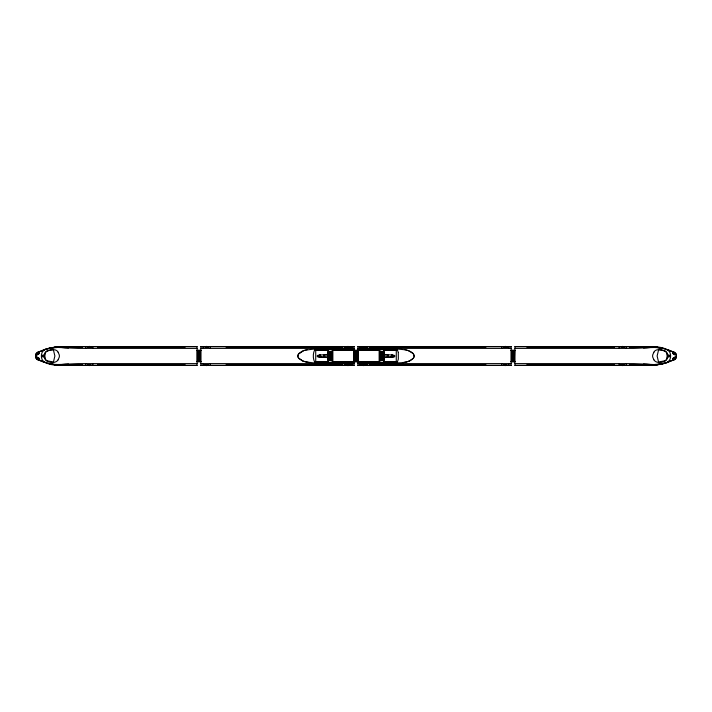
<?xml version="1.0" encoding="UTF-8"?>
<svg xmlns="http://www.w3.org/2000/svg" width="712" height="712" viewBox="0 0 712 712"><rect width="100%" height="100%" fill="white"/><g stroke="black" fill="none" stroke-linecap="round" stroke-linejoin="round"><path stroke-width="1.07" d="M36.855 354.896L36.891 354.442M37.131 354.745L37.175 354.3M674.869 357.255L674.825 357.7M675.145 357.104L675.11 357.558M52.857 349.699C49.6 349.779 44.233 350.749 44.616 355.101A18.948 15.797 -90 0 0 44.616 356.899C44.544 362.969 55.625 364.419 58.126 359.818M653.874 359.818C656.384 364.428 667.456 362.96 667.384 356.899A18.948 15.797 -90 0 0 667.384 355.101C667.767 350.749 662.4 349.779 659.143 349.699M38.635 354.024L39.026 353.428M672.973 358.572L673.365 357.976M37.7 354.442L37.754 354.006M38.012 354.318L38.056 353.864M38.323 354.167L38.368 353.722M673.632 358.278L673.677 357.833M673.988 357.682L673.944 358.136M674.3 357.54L674.246 357.994M330.065 354.238L317.961 355.226M381.935 357.762L394.137 356.863M329.683 355.635L330.163 355.982L329.683 356.365M382.317 356.365L381.837 356.018L382.317 355.635M317.499 356.383L317.383 355.68L318.033 355.68M393.967 355.68L394.662 355.68L394.501 356.383M297.839 356L298.364 354.3M414.028 356.854C414.758 352.947 409.747 350.98 406.659 350.099M330.065 357.762L317.863 356.863M381.935 354.238L394.039 355.226M58.126 359.809L59.301 357.032A6.693 6.381 -90 0 0 59.301 354.968L58.126 352.191M653.874 352.191L652.699 354.968A6.693 6.381 -90 0 0 652.699 357.032L653.874 359.809M390.025 357.086L381.97 357.62M53.373 362.292L54.877 356L53.373 349.708M326.799 349.815L327.28 349.165L326.799 350.295L314.686 350.295L314.686 349.815L326.799 349.815L326.799 350.295M333.857 361.705L333.376 362.835L333.857 361.705L354.078 361.705M378.143 350.295L378.624 349.165L378.143 350.295L357.922 350.295M385.201 361.705L384.72 362.835L385.201 361.705L397.314 361.705L397.314 362.185L385.201 362.185M653.874 352.182C655.779 348.052 661.875 350.037 665.204 351.301M413.636 357.7L414.144 356.863M394.679 356.107L391.814 356.062M37.647 358.803L37.077 358.136L37.594 358.839M674.398 353.17L674.923 353.864L674.406 353.161M44.82 349.574L37.433 352.387A2.216 2.216 0 0 0 36.463 353.179L36.241 353.544A4.486 4.486 0 0 0 35.707 355.252A10.324 10.324 0 0 0 35.707 356.748A4.486 4.486 0 0 0 36.241 358.456L36.463 358.821A2.216 2.216 0 0 0 37.433 359.613L44.82 362.426M658.627 349.708L657.123 356L658.627 362.292M321.975 357.086L330.048 357.664M413.743 357.709C410.094 362.097 403.882 362.755 398.542 362.871L357.922 362.871M314.686 349.815C312.835 353.49 312.835 358.51 314.686 362.185L326.799 362.185L327.28 362.835L326.799 361.705L314.686 361.705L314.686 362.185M314.686 350.295L315.398 349.717M397.314 361.705L396.602 362.283M397.314 362.185L398.328 359.142L398.293 352.449M196.717 350.5L197.358 350.5L197.358 361.5L196.717 361.5M197.358 350.5L197.998 350.5L197.998 361.5L197.358 361.5M197.998 350.5L198.639 350.5L198.639 361.5L197.998 361.5M198.639 350.5L199.28 350.5L199.28 361.5L198.639 361.5M199.28 350.5L199.921 350.5L199.921 361.5L199.28 361.5M199.921 350.5L200.561 350.5L200.561 361.5L199.921 361.5M200.561 350.5L201.211 350.5M201.211 361.5L200.561 361.5M354.398 361.5L353.757 361.5L353.757 350.5L354.398 350.5L354.718 361.794L355.039 350.5L355.68 350.5L356 361.794L356.32 350.5L356.961 350.5L357.282 361.794L357.922 350.206L358.572 361.794M354.398 350.5L355.039 350.5M355.68 350.5L356.32 350.5M356.961 350.5L357.602 350.5M355.039 361.5L355.68 361.5M356.32 361.5L356.961 361.5M358.243 361.5L357.602 361.5M510.789 350.5L511.438 350.5L511.438 361.5L510.789 361.5M511.438 350.5L512.079 350.5L512.079 361.5L511.438 361.5M512.079 350.5L512.72 350.5L513.041 361.794L513.361 350.5L514.002 350.5L514.322 361.794L514.643 350.5L515.283 350.5M512.72 350.5L513.361 350.5M514.002 350.5L514.643 350.5M512.079 361.5L512.72 361.5M513.361 361.5L514.002 361.5M515.283 361.5L514.643 361.5M298.96 353.428L302.128 351.238L305.341 350.099M413.085 358.528L409.827 360.744M324.396 356.409L323.586 356.552M387.604 355.591L388.414 355.448M348.88 346.548C352.645 346.7 346.717 348.64 346.7 346.628C347.848 346.192 351.719 346.744 348.729 347.42M363.12 346.548C358.341 347.545 369.065 347.545 364.286 346.548M347.714 365.452L346.37 364.962L347.776 364.526M363.12 365.452C358.35 364.437 369.047 364.473 364.286 365.452M46.778 351.31L45.47 352.36L44.927 353.998A8.642 7.209 -90 0 0 44.803 355.119A18.307 15.263 -90 0 0 44.803 356.881A8.642 7.209 -90 0 0 44.927 357.994L45.23 359.16A4.966 4.868 0 0 0 45.47 359.64L46.778 360.69M665.222 360.69L666.53 359.64A4.966 4.868 0 0 0 666.77 359.16L667.073 358.002A8.642 7.209 -90 0 0 667.197 356.881A18.307 15.263 -90 0 0 667.197 355.119A8.642 7.209 -90 0 0 667.073 354.006L666.53 352.36L665.222 351.31M46.796 351.301C50.151 350.028 56.186 348.07 58.126 352.182M665.159 360.726L658.493 362.034M390.265 357.006L394.226 356.792M36.615 354.585L38.671 353.579M675.35 357.433L673.329 358.421M409.453 360.94L408.394 361.385M303.641 350.624L298.257 354.291L297.972 356.854M667.18 349.574L674.567 352.387A2.216 2.216 0 0 1 675.537 353.179L675.759 353.544A4.486 4.486 0 0 1 676.293 355.252A10.324 10.324 0 0 1 676.293 356.748A4.486 4.486 0 0 1 675.759 358.456L675.537 358.821A2.216 2.216 0 0 1 674.567 359.613L667.18 362.426M37.433 352.387L45.657 349.396M674.567 359.613L666.343 362.604M323.586 355.448L324.396 355.591M323.666 355.582L324.494 355.555M388.334 356.418L387.506 356.445M388.414 356.552L387.604 356.409M320.436 355.582L320.436 356.418M391.564 356.418L391.564 355.582M49.6 348.035L49.039 348.212L61.98 346.548L197.037 346.548L197.037 365.452L61.98 365.452L50.009 364.072M44.66 354.532L42.453 355.279L42.4 356L42.453 356.721L44.66 357.469M304.967 350.188L313.458 349.129L354.078 349.129M407.033 361.812L402.769 362.63M667.34 357.469L669.547 356.721L669.6 356L669.547 355.279L667.34 354.532M662.4 363.966L662.979 363.788L650.02 365.452L514.963 365.452L514.963 346.548L650.715 346.584M68.129 365.434C59.808 364.864 48.994 366.564 42.604 360.459A8.259 7.877 -90 0 1 42.604 351.541L45.372 349.067L55.714 347.02M54.557 347.412L57.076 346.86M657.443 364.589L654.924 365.14M45.63 349.289L50.41 347.857M666.37 362.711L661.59 364.143M46.654 349.111L51.104 347.954M665.346 362.889L660.896 364.046M306.258 349.859L307.201 349.654M51.834 347.803L58.108 347.153M659.828 364.304L666.628 362.933L669.396 360.459A8.259 7.877 -90 0 0 669.396 351.541C663.014 345.436 652.174 347.162 643.871 346.566M660.166 364.197L656.286 364.98M51.006 347.75L57.823 346.771L68.129 346.566M643.871 365.434L654.114 365.229L661.012 364.25M50.009 347.928L51.148 347.723M660.852 364.277L661.991 364.072M49.822 348.026L57.877 347.438L78.16 348.382L197.037 348.382M52.065 347.75L61.98 346.619L197.037 346.619M659.935 364.25L653.572 364.847M662.383 363.868L654.123 364.562L633.84 363.618L514.963 363.618M659.677 364.295L650.02 365.381L514.963 365.381M364.135 347.42C368.264 346.094 358.456 346.522 363.707 347.483M197.037 363.618L78.454 363.618C69.856 363.823 56.328 365.256 49.6 363.966M514.963 348.382L633.547 348.382C642.135 348.177 655.672 346.744 662.4 348.035M62.015 364.482L64.872 364.241M647.128 347.759L649.985 347.518M656.82 364.58L650.359 364.909M53.729 347.518L61.641 347.091M65.237 364.224L68.503 364.037M643.497 347.963L646.763 347.776M61.285 346.584L61.98 346.557M55.723 347.527L57.877 347.438M654.123 364.562L656.277 364.473M647.119 364.856L650.403 364.838M53.507 362.034L46.841 360.726M61.597 364.838L81.933 364.838L81.933 365.416M61.989 364.918L64.881 364.856M58.366 347.216L82.254 347.233L82.254 346.566M88.733 346.548C83.971 347.483 94.651 347.661 89.899 346.548M206.08 346.548C201.309 347.492 211.998 347.661 207.245 346.548M347.714 346.548C345.418 346.121 346.7 348.052 348.293 347.483M504.755 346.548C499.993 347.554 510.673 347.527 505.921 346.548M622.101 346.548C617.348 347.492 627.984 347.652 623.267 346.548M89.899 365.452C94.669 364.437 83.971 364.473 88.733 365.452M207.245 365.452C212.016 364.437 201.318 364.473 206.08 365.452M348.88 365.452C352.68 365.381 346.708 363.289 346.7 365.372C348.302 366.004 351.79 364.9 348.293 364.58M505.921 365.452C510.682 364.482 499.975 364.437 504.755 365.452M623.267 365.452C628.029 364.482 617.322 364.437 622.101 365.452M629.746 346.566L629.746 347.233L647.146 347.207M65.068 364.793L82.254 364.767L82.254 365.434M643.862 347.162L653.634 347.216M200.891 346.619L354.078 346.619M357.922 346.619L511.109 346.619M514.963 346.619L650.02 346.619L660.166 347.803M344.768 346.753L351.826 346.744M360.174 346.753L367.232 346.744M344.768 346.949L351.826 346.949M360.174 346.949L367.232 346.949M344.768 347.207L346.522 347.207M350.073 347.207L351.826 347.207M360.174 347.207L361.927 347.207M365.478 347.207L367.232 347.207M344.768 347.536L351.826 347.536M360.174 347.536L367.232 347.536M344.768 347.928L351.826 347.928M360.174 347.928L367.232 347.928M200.891 348.382L354.078 348.382M357.922 348.382L511.109 348.382M357.922 349.129L398.542 349.129L405.742 349.859M326.683 349.619L334.355 349.619M377.645 349.619L385.317 349.619M354.078 350.295L333.857 350.295L333.376 349.165L333.857 349.815L354.078 349.815M357.922 349.815L378.143 349.815M397.314 349.815L397.314 350.295L385.201 350.295L384.72 349.165L385.201 349.815L397.314 349.815L398.275 352.28M353.428 349.904L354.078 349.904M357.922 349.904L358.572 349.904M327.787 350.224L328.365 350.224M332.282 350.224L332.86 350.224M379.14 350.224L379.719 350.224M383.635 350.224L384.213 350.224M328.241 352.404L332.415 352.404M379.585 352.404L383.759 352.404M330.03 353.757L330.626 353.757M381.374 353.757L381.97 353.757M330.021 354.167L330.635 354.167M381.365 354.167L381.979 354.167M320.569 354.977L319.474 354.977L320.667 355.163M391.431 354.977L392.508 355.163L391.333 355.163M324.013 355.039L329.362 355.039L329.362 351.505L331.294 351.505L331.294 360.495L329.362 360.495L329.362 356.961L324.013 356.961M387.987 355.039L382.638 355.039L382.638 351.505L380.706 351.505L380.706 360.495L382.638 360.495L382.638 356.961L387.987 356.961M387.506 355.555L388.334 355.582M319.617 355.893L317.321 355.893L320.186 355.938M392.383 355.893L394.706 355.938L391.814 355.938M317.321 356.107L320.186 356.062M317.338 356.32L318.033 356.32M393.967 356.32L394.662 356.32M324.494 356.445L323.666 356.418M320.667 356.837L319.492 356.837L320.569 357.024M391.333 356.837L392.508 356.837L391.431 357.024M330.021 357.833L330.635 357.833M381.365 357.833L381.979 357.833M330.03 358.243L330.626 358.243M381.374 358.243L381.97 358.243M328.241 359.596L332.415 359.596M379.585 359.596L383.759 359.596M327.787 361.776L328.365 361.776M332.282 361.776L332.86 361.776M357.922 361.705L378.143 361.705L378.624 362.835L378.143 361.705M379.14 361.776L379.719 361.776M383.635 361.776L384.213 361.776M353.428 362.097L354.078 362.097M357.922 362.097L358.572 362.097M333.857 362.185L354.078 362.185M357.922 362.185L378.143 362.185M326.683 362.381L334.355 362.381M377.645 362.381L385.317 362.381M354.078 362.871L313.458 362.871L304.967 361.812M200.891 363.618L354.078 363.618M357.922 363.618L511.109 363.618M344.768 364.072L351.826 364.072M360.174 364.072L367.232 364.072M344.768 364.464L351.826 364.464M360.174 364.464L367.232 364.464M344.768 364.793L346.522 364.793M350.073 364.793L351.826 364.793M360.174 364.793L361.927 364.793M365.478 364.793L367.232 364.793M344.768 365.051L351.826 365.051M360.174 365.051L367.232 365.051M344.768 365.247L351.826 365.247M360.174 365.247L367.232 365.247M197.037 365.381L61.98 365.381L51.834 364.197M200.891 365.381L354.078 365.381M357.922 365.381L511.109 365.381M58.429 364.847L52.065 364.25M64.854 347.207L68.129 347.233M646.932 364.793L629.746 364.767L629.746 365.434M653.892 347.153L662.391 348.097L665.346 349.111M650.359 347.091L659.935 347.75M61.641 364.909L55.18 364.58M650.012 364.856L630.067 364.838L630.067 365.416M654.123 347.438L656.277 347.527M55.723 364.473L57.877 364.562M650.02 346.566L661.991 347.928M643.497 364.037L646.763 364.224M65.237 347.776L68.503 347.963M317.863 356.703L321.735 357.006M647.128 364.241L649.985 364.482M62.015 347.518L64.872 347.759M654.924 346.86L657.443 347.412M656.286 347.02L658.636 347.518M55.714 364.98L53.712 364.589M57.076 365.14L54.557 364.589M52.323 364.295L53.729 364.482M52.172 364.304L49.529 363.921M309.231 362.63L302.547 360.94M662.178 348.026L661.59 347.857M49.822 363.974L50.41 364.143M674.406 358.839L674.923 358.136L674.398 358.83M37.594 353.161L37.077 353.864L37.647 353.197M660.896 347.954L662.356 348.266M51.104 364.046L46.654 362.889M404.79 349.663L407.033 350.188M664.759 348.8L666.37 349.289M45.63 362.711L47.241 363.2M666.343 349.396L674.567 352.387M45.657 362.604L37.433 359.613M672.973 353.428L675.385 354.585M36.65 357.433L39.026 358.572M408.359 350.624L413.085 353.472M298.96 358.572L303.641 361.376M302.173 360.744L298.257 357.709M396.602 349.717L397.314 350.295M315.398 362.283L314.686 361.705M413.636 354.3L414.162 356M297.856 356.863L298.364 357.7M675.11 354.442L675.145 354.896M674.825 354.3L674.869 354.745M674.3 354.442L674.246 354.006M37.7 357.54L37.754 357.994M37.175 357.7L37.131 357.255M36.891 357.558L36.855 357.104M673.944 353.864L673.988 354.318M38.056 358.136L38.012 357.682M673.632 353.722L673.677 354.167M38.323 357.833L38.368 358.278M673.321 353.579L673.365 354.024M38.635 357.976L38.679 358.421M652.326 346.682L652.326 347.127M652.326 364.873L652.326 365.318M648.187 346.575L648.187 347.118M648.187 364.882L648.187 365.425M640.017 346.584L640.017 347.162M640.017 364.838L640.017 365.416M635.202 346.584L635.202 347.162M635.202 364.838L635.202 365.416M630.067 346.584L630.067 347.162M626.213 346.548L626.213 348.382M626.213 363.618L626.213 365.452M619.146 346.548L619.146 348.382M619.146 363.618L619.146 365.452M614.331 346.566L614.331 347.233L527.022 347.233L527.022 346.566M614.331 365.434L614.331 364.767L527.022 364.767L527.022 365.434M614.011 346.584L614.011 347.162M614.011 365.416L614.011 364.838L527.343 364.838L527.343 365.416M605.022 346.584L605.022 347.162M605.022 364.838L605.022 365.416M601.017 346.584L601.017 347.162M601.017 364.838L601.017 365.416M592.028 346.584L592.028 347.162M592.028 364.838L592.028 365.416M588.014 346.584L588.014 347.162M588.014 364.838L588.014 365.416M579.025 346.584L579.025 347.162M579.025 364.838L579.025 365.416M575.011 346.584L575.011 347.162M575.011 364.838L575.011 365.416M566.022 346.584L566.022 347.162M566.022 364.838L566.022 365.416M562.008 346.584L562.008 347.162M562.008 364.838L562.008 365.416M553.019 346.584L553.019 347.162M553.019 364.838L553.019 365.416M549.005 346.584L549.005 347.162M549.005 364.838L549.005 365.416M540.016 346.584L540.016 347.162M540.016 364.838L540.016 365.416M536.011 346.584L536.011 347.162M536.011 364.838L536.011 365.416M527.343 346.584L527.343 347.162M514.322 350.206L514.322 361.794M513.681 350.206L513.681 361.794M513.041 350.206L513.041 361.794M512.4 350.206L512.4 361.794M511.759 350.206L511.759 361.794M508.866 346.548L508.866 348.382M508.866 363.618L508.866 365.452M501.8 346.548L501.8 348.382M501.8 363.618L501.8 365.452M485.851 346.566L485.851 347.233L369.323 347.233L369.323 346.566M485.851 365.434L485.851 364.767L369.323 364.767L369.323 365.434M485.531 346.584L485.531 347.162M485.531 365.416L485.531 364.838L369.644 364.838L369.644 365.416M481.677 346.584L481.677 347.162M481.677 364.838L481.677 365.416M472.848 346.584L472.848 347.162M472.848 364.838L472.848 365.416M467.392 346.584L467.392 347.162M467.392 364.838L467.392 365.416M458.564 346.584L458.564 347.162M458.564 364.838L458.564 365.416M453.108 346.584L453.108 347.162M453.108 364.838L453.108 365.416M444.279 346.584L444.279 347.162M444.279 364.838L444.279 365.416M438.823 346.584L438.823 347.162M438.823 364.838L438.823 365.416M429.995 346.584L429.995 347.162M429.995 364.838L429.995 365.416M425.82 346.584L425.82 347.162M425.82 364.838L425.82 365.416M416.992 346.584L416.992 347.162M416.992 364.838L416.992 365.416M412.818 346.584L412.818 347.162M412.818 364.838L412.818 365.416M403.989 346.584L403.989 347.162M403.989 364.838L403.989 365.416M399.815 346.584L399.815 347.162M399.815 364.838L399.815 365.416M396.272 349.619L396.272 362.381M390.995 346.584L390.995 347.162M390.995 364.838L390.995 365.416M385.851 346.584L385.851 347.162M385.851 364.838L385.851 365.416M385.201 349.815L385.201 350.295M383.759 352.787L383.759 352.307L379.585 352.307L379.585 352.787M383.759 359.213L383.759 359.693L379.585 359.693L379.585 359.213M377.992 346.584L377.992 347.162M377.992 364.838L377.992 365.416M372.857 346.584L372.857 347.162M372.857 364.838L372.857 365.416M369.644 346.584L369.644 347.162M367.232 346.548L367.232 348.382M367.232 363.618L367.232 365.452M360.174 346.548L360.174 348.382M360.174 363.618L360.174 365.452M357.282 350.206L357.282 361.794M356.641 350.206L356.641 361.794M356 350.206L356 361.794M355.359 350.206L355.359 361.794M354.718 350.206L354.718 361.794M351.826 346.548L351.826 348.382M351.826 363.618L351.826 365.452M344.768 346.548L344.768 348.382M344.768 363.618L344.768 365.452M342.677 346.566L342.677 347.233L226.149 347.233L226.149 346.566M342.677 365.434L342.677 364.767L226.149 364.767L226.149 365.434M342.356 346.584L342.356 347.162M342.356 365.416L342.356 364.838L226.469 364.838L226.469 365.416M339.143 346.584L339.143 347.162M339.143 364.838L339.143 365.416M334.008 346.584L334.008 347.162M334.008 364.838L334.008 365.416M333.857 349.815L333.857 350.295M332.415 352.787L332.415 352.307L328.241 352.307L328.241 352.787M332.415 359.213L332.415 359.693L328.241 359.693L328.241 359.213M326.799 361.705L326.799 362.185M326.149 346.584L326.149 347.162M326.149 364.838L326.149 365.416M321.005 346.584L321.005 347.162M321.005 364.838L321.005 365.416M315.728 349.619L315.728 362.381M312.185 346.584L312.185 347.162M312.185 364.838L312.185 365.416M308.011 346.584L308.011 347.162M308.011 364.838L308.011 365.416M299.182 346.584L299.182 347.162M299.182 364.838L299.182 365.416M295.008 346.584L295.008 347.162M295.008 364.838L295.008 365.416M286.18 346.584L286.18 347.162M286.18 364.838L286.18 365.416M282.005 346.584L282.005 347.162M282.005 364.838L282.005 365.416M273.177 346.584L273.177 347.162M273.177 364.838L273.177 365.416M267.721 346.584L267.721 347.162M267.721 364.838L267.721 365.416M258.892 346.584L258.892 347.162M258.892 364.838L258.892 365.416M253.436 346.584L253.436 347.162M253.436 364.838L253.436 365.416M244.608 346.584L244.608 347.162M244.608 364.838L244.608 365.416M239.152 346.584L239.152 347.162M239.152 364.838L239.152 365.416M230.323 346.584L230.323 347.162M230.323 364.838L230.323 365.416M226.469 346.584L226.469 347.162M210.2 346.548L210.2 348.382M210.2 363.618L210.2 365.452M203.134 346.548L203.134 348.382M203.134 363.618L203.134 365.452M200.241 350.206L200.241 361.794M199.6 350.206L199.6 361.794M198.96 350.206L198.96 361.794M198.319 350.206L198.319 361.794M197.678 350.206L197.678 361.794M184.978 346.566L184.978 347.233L97.669 347.233L97.669 346.566M184.978 365.434L184.978 364.767L97.669 364.767L97.669 365.434M184.657 346.584L184.657 347.162M184.657 365.416L184.657 364.838L97.989 364.838L97.989 365.416M175.989 346.584L175.989 347.162M175.989 364.838L175.989 365.416M171.984 346.584L171.984 347.162M171.984 364.838L171.984 365.416M162.995 346.584L162.995 347.162M162.995 364.838L162.995 365.416M158.981 346.584L158.981 347.162M158.981 364.838L158.981 365.416M149.992 346.584L149.992 347.162M149.992 364.838L149.992 365.416M145.978 346.584L145.978 347.162M145.978 364.838L145.978 365.416M136.989 346.584L136.989 347.162M136.989 364.838L136.989 365.416M132.975 346.584L132.975 347.162M132.975 364.838L132.975 365.416M123.986 346.584L123.986 347.162M123.986 364.838L123.986 365.416M119.972 346.584L119.972 347.162M119.972 364.838L119.972 365.416M110.983 346.584L110.983 347.162M110.983 364.838L110.983 365.416M106.978 346.584L106.978 347.162M106.978 364.838L106.978 365.416M97.989 346.584L97.989 347.162M92.854 346.548L92.854 348.382M92.854 363.618L92.854 365.452M85.787 346.548L85.787 348.382M85.787 363.618L85.787 365.452M81.933 346.584L81.933 347.162M76.798 346.584L76.798 347.162M76.798 364.838L76.798 365.416M71.983 346.584L71.983 347.162M71.983 364.838L71.983 365.416M63.813 346.575L63.813 347.118M63.813 364.882L63.813 365.425M59.675 346.682L59.675 347.127M59.675 364.873L59.675 365.318M675.261 359.151A4.032 4.032 0 0 0 675.991 358.047L676.356 356.748A5.358 5.358 0 0 0 676.356 355.252L675.991 353.953A4.032 4.032 0 0 0 675.537 353.179M36.739 359.151A4.032 4.032 0 0 1 36.009 358.047L35.645 356.748A5.358 5.358 0 0 1 35.645 355.252L36.009 353.953A4.032 4.032 0 0 1 36.463 353.179M38.964 352.76L38.234 353.223L38.964 352.76M673.036 359.151L673.774 358.812L673.045 359.097M36.606 354.665L36.579 355.039C41.652 353.739 38.671 349.298 36.615 354.629M675.421 356.961C674.193 362.577 669.769 358.67 675.421 356.961M43.557 356L42.916 356L43.557 356M668.452 355.902L669.04 356.196L668.452 355.902M38.226 358.812L38.893 359.382L38.234 358.777M90.94 347.02C86.535 348.658 88.003 345.008 90.94 347.02M87.727 364.882C90.068 367.063 92.605 363.449 87.727 364.882M208.287 347.02C203.872 348.658 205.35 345.008 208.287 347.02M205.065 364.882C207.415 367.063 209.951 363.449 205.065 364.882M362.105 364.882C364.455 367.063 366.992 363.449 362.105 364.882M506.953 347.02C502.547 348.658 504.016 345.008 506.953 347.02M503.74 364.882C506.081 367.063 508.626 363.449 503.74 364.882M624.299 347.02C619.894 348.658 621.362 345.008 624.299 347.02M621.087 364.882C623.427 367.063 625.973 363.449 621.087 364.882M673.783 353.143L673.062 352.68L673.783 353.143M329.772 352.146C329.896 354.709 332.059 350.972 329.772 352.146M329.914 352.226C330.003 354.149 331.623 351.345 329.914 352.226M329.772 359.213C329.896 361.776 332.059 358.038 329.772 359.213M329.914 359.293C330.003 361.215 331.623 358.412 329.914 359.293M381.116 352.146C381.24 354.709 383.403 350.972 381.116 352.146M381.258 352.226C381.347 354.149 382.967 351.345 381.258 352.226M381.116 359.213C381.24 361.776 383.403 358.038 381.116 359.213M381.258 359.293C381.347 361.215 382.967 358.412 381.258 359.293M43.752 350.206L41.768 350.749L43.743 350.188M670.232 361.251L668.248 361.794L670.25 361.269M354.078 346.548L200.891 346.548L200.891 365.452L354.078 365.452L354.078 346.548M511.109 346.548L357.922 346.548L357.922 365.452L511.109 365.452L511.109 346.548M328.365 350.073L327.787 350.073L327.787 361.927L328.365 361.927L328.365 350.073M332.86 350.073L332.282 350.073L332.282 361.927L332.86 361.927L332.86 350.073M379.719 350.073L379.14 350.073L379.14 361.927L379.719 361.927L379.719 350.073M384.213 350.073L383.635 350.073L383.635 361.927L384.213 361.927L384.213 350.073M330.973 354.078L329.683 354.078L329.683 355.039L330.973 355.039L330.973 354.078M382.317 354.078L381.027 354.078L381.027 355.039L382.317 355.039L382.317 354.078M330.973 356.961L329.683 356.961L329.683 357.922L330.973 357.922L330.973 356.961M382.317 356.961L381.027 356.961L381.027 357.922L382.317 357.922L382.317 356.961M670.25 350.731L668.257 350.188L670.232 350.749M43.743 361.812L41.75 361.269L43.752 361.794M672.413 351.942C672.947 356.623 678.759 354.264 672.413 351.942M39.694 360.103L37.149 358.946L36.579 356.961L38.982 358.118L39.694 360.103"/></g></svg>
